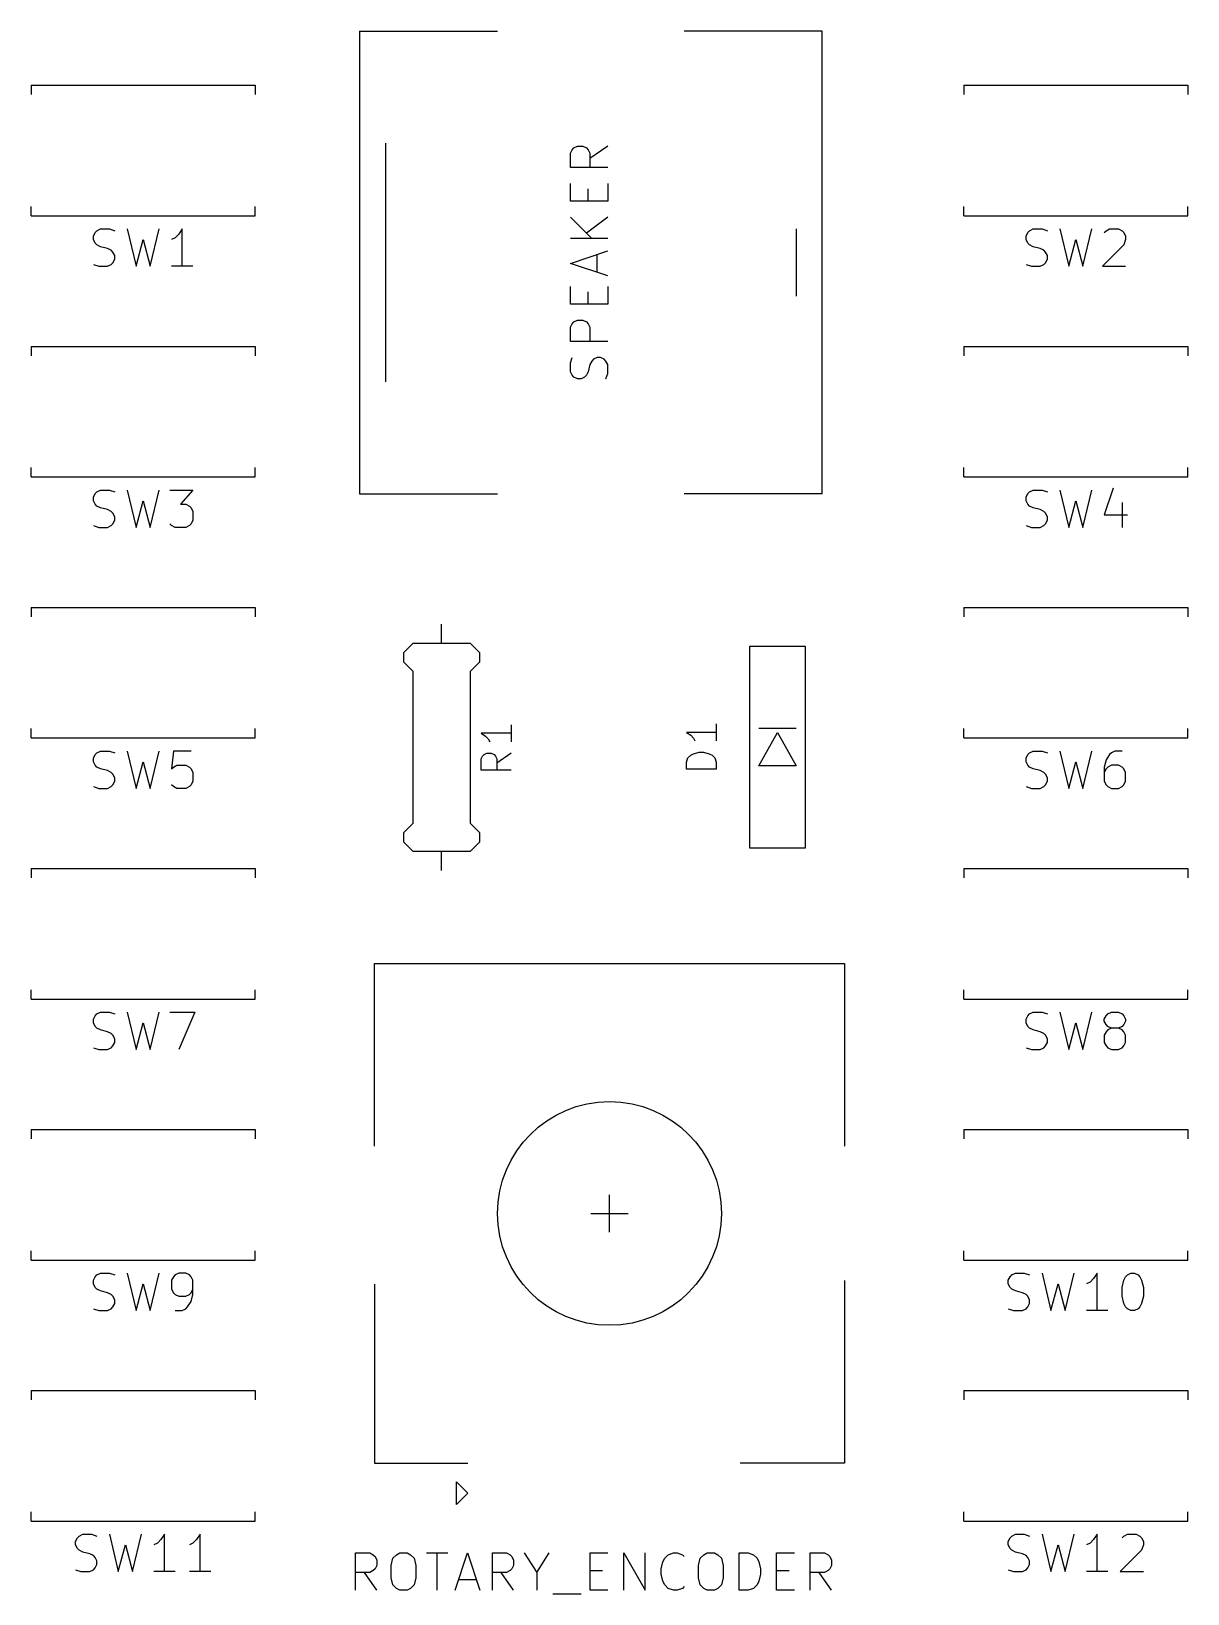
# Model space of a CAD drawing. Extents: x 127 to 158, y -95.7 to -53.8.
import ezdxf

# ---------------------------------------------------------------- set-up
doc = ezdxf.new("R2010")
doc.units = 0
doc.layers.add('BLACK', color=7, linetype='CONTINUOUS')

msp = doc.modelspace()

# ---------------------------------------------------------------- linework, layer by layer
at = {"layer": 'BLACK', "linetype": 'CONTINUOUS'}
for p, q in [((135.8, -53.8), (135.8, -66.2)), ((135.8, -53.8), (139.5, -53.8)), ((148.2, -53.8), (144.5, -53.8)), ((148.2, -66.2), (148.2, -53.8)), ((127, -55.25), (133, -55.25)), ((127, -55.25), (127, -55.5)), ((133, -55.25), (133, -55.5)), ((152, -55.25), (152, -55.5)), ((152, -55.25), (158, -55.25)), ((158, -55.25), (158, -55.5)), ((136.5, -56.8), (136.5, -63.2)), ((141.452, -57.0714), (141.5, -56.9762)), ((141.5, -56.9762), (141.548, -56.9286)), ((141.548, -56.9286), (141.643, -56.881)), ((141.643, -56.881), (141.786, -56.881)), ((141.786, -56.881), (141.881, -56.9286)), ((141.881, -56.9286), (141.929, -56.9762)), ((141.929, -56.9762), (141.976, -57.0714)), ((142.452, -56.881), (141.976, -57.2143)), ((141.452, -57.4524), (141.452, -57.0714)), ((141.976, -57.0714), (141.976, -57.4524)), ((142.452, -57.4524), (141.452, -57.4524)), ((141.452, -58.3571), (141.452, -57.881)), ((141.929, -58.3571), (141.929, -58.0238)), ((142.452, -57.881), (142.452, -58.3571)), ((127, -58.75), (127, -58.5)), ((133, -58.75), (133, -58.5)), ((142.452, -58.3571), (141.452, -58.3571)), ((152, -58.75), (152, -58.5)), ((158, -58.75), (158, -58.5)), ((127, -58.75), (133, -58.75)), ((141.452, -58.7857), (142.024, -59.3571)), ((142.452, -58.7857), (141.881, -59.2143)), ((152, -58.75), (158, -58.75)), ((128.667, -59.2929), (128.714, -59.1976)), ((128.667, -59.3881), (128.667, -59.2929)), ((128.714, -59.4833), (128.667, -59.3881)), ((128.714, -59.1976), (128.762, -59.15)), ((128.762, -59.531), (128.714, -59.4833)), ((128.762, -59.15), (128.857, -59.1024)), ((128.857, -59.1024), (129.095, -59.1024)), ((129.095, -59.1024), (129.238, -59.15)), ((129.571, -59.1024), (129.81, -60.1024)), ((129.81, -60.1024), (130, -59.3881)), ((130, -59.3881), (130.19, -60.1024)), ((130.19, -60.1024), (130.429, -59.1024)), ((130.857, -59.3405), (130.762, -59.3881)), ((130.952, -59.2452), (130.857, -59.3405)), ((131.048, -59.1024), (130.952, -59.2452)), ((131.048, -60.1024), (131.048, -59.1024)), ((142.452, -59.3571), (141.452, -59.3571)), ((147.5, -59.1), (147.5, -60.9)), ((153.667, -59.2929), (153.714, -59.1976)), ((153.667, -59.3881), (153.667, -59.2929)), ((153.714, -59.4833), (153.667, -59.3881)), ((153.714, -59.1976), (153.762, -59.15)), ((153.762, -59.531), (153.714, -59.4833)), ((153.762, -59.15), (153.857, -59.1024)), ((153.857, -59.1024), (154.095, -59.1024)), ((154.095, -59.1024), (154.238, -59.15)), ((154.571, -59.1024), (154.81, -60.1024)), ((154.81, -60.1024), (155, -59.3881)), ((155, -59.3881), (155.19, -60.1024)), ((155.19, -60.1024), (155.429, -59.1024)), ((155.762, -59.1976), (155.81, -59.15)), ((155.81, -59.15), (155.905, -59.1024)), ((155.905, -59.1024), (156.143, -59.1024)), ((156.143, -59.1024), (156.238, -59.15)), ((156.238, -59.15), (156.286, -59.1976)), ((156.286, -59.1976), (156.333, -59.2929)), ((156.333, -59.3881), (156.286, -59.531)), ((156.333, -59.2929), (156.333, -59.3881)), ((128.857, -59.5786), (128.762, -59.531)), ((129.048, -59.6262), (128.857, -59.5786)), ((129.143, -59.6738), (129.048, -59.6262)), ((129.19, -59.7214), (129.143, -59.6738)), ((129.238, -59.8167), (129.19, -59.7214)), ((129.19, -60.0071), (129.238, -59.9119)), ((129.238, -59.9119), (129.238, -59.8167)), ((141.452, -60.0238), (142.452, -59.6905)), ((142.167, -60.2619), (142.167, -59.7857)), ((153.857, -59.5786), (153.762, -59.531)), ((154.048, -59.6262), (153.857, -59.5786)), ((154.143, -59.6738), (154.048, -59.6262)), ((154.19, -59.7214), (154.143, -59.6738)), ((154.238, -59.8167), (154.19, -59.7214)), ((154.19, -60.0071), (154.238, -59.9119)), ((154.238, -59.9119), (154.238, -59.8167)), ((156.286, -59.531), (155.714, -60.1024)), ((128.667, -60.0548), (128.81, -60.1024)), ((128.81, -60.1024), (129.048, -60.1024)), ((129.048, -60.1024), (129.143, -60.0548)), ((129.143, -60.0548), (129.19, -60.0071)), ((131.333, -60.1024), (130.762, -60.1024)), ((142.452, -60.3571), (141.452, -60.0238)), ((153.667, -60.0548), (153.81, -60.1024)), ((153.81, -60.1024), (154.048, -60.1024)), ((154.048, -60.1024), (154.143, -60.0548)), ((154.143, -60.0548), (154.19, -60.0071)), ((155.714, -60.1024), (156.333, -60.1024)), ((141.452, -61.119), (141.452, -60.6429)), ((142.452, -60.6429), (142.452, -61.119)), ((142.452, -61.119), (141.452, -61.119)), ((141.929, -61.119), (141.929, -60.7857)), ((141.548, -61.5952), (141.643, -61.5476)), ((141.643, -61.5476), (141.786, -61.5476)), ((141.786, -61.5476), (141.881, -61.5952)), ((141.452, -61.7381), (141.5, -61.6429)), ((141.452, -62.119), (141.452, -61.7381)), ((141.5, -61.6429), (141.548, -61.5952)), ((141.881, -61.5952), (141.929, -61.6429)), ((141.929, -61.6429), (141.976, -61.7381)), ((141.976, -61.7381), (141.976, -62.119)), ((127, -62.25), (133, -62.25)), ((127, -62.25), (127, -62.5)), ((133, -62.25), (133, -62.5)), ((142.452, -62.119), (141.452, -62.119)), ((152, -62.25), (152, -62.5)), ((152, -62.25), (158, -62.25)), ((158, -62.25), (158, -62.5)), ((141.452, -62.6905), (141.5, -62.5476)), ((141.452, -62.9286), (141.452, -62.6905)), ((141.976, -62.7381), (141.929, -62.9286)), ((142.024, -62.6429), (141.976, -62.7381)), ((142.071, -62.5952), (142.024, -62.6429)), ((142.167, -62.5476), (142.071, -62.5952)), ((142.262, -62.5476), (142.167, -62.5476)), ((142.357, -62.5952), (142.262, -62.5476)), ((142.405, -62.6429), (142.357, -62.5952)), ((142.452, -62.7381), (142.405, -62.6429)), ((142.452, -62.9762), (142.452, -62.7381)), ((141.5, -63.0238), (141.452, -62.9286)), ((141.548, -63.0714), (141.5, -63.0238)), ((141.643, -63.119), (141.548, -63.0714)), ((141.738, -63.119), (141.643, -63.119)), ((141.833, -63.0714), (141.738, -63.119)), ((141.881, -63.0238), (141.833, -63.0714)), ((141.929, -62.9286), (141.881, -63.0238)), ((142.405, -63.119), (142.452, -62.9762)), ((127, -65.75), (127, -65.5)), ((127, -65.75), (133, -65.75)), ((133, -65.75), (133, -65.5)), ((152, -65.75), (152, -65.5)), ((152, -65.75), (158, -65.75)), ((158, -65.75), (158, -65.5)), ((128.667, -66.2929), (128.714, -66.1976)), ((128.714, -66.1976), (128.762, -66.15)), ((128.762, -66.15), (128.857, -66.1024)), ((128.857, -66.1024), (129.095, -66.1024)), ((129.095, -66.1024), (129.238, -66.15)), ((129.571, -66.1024), (129.81, -67.1024)), ((130.19, -67.1024), (130.429, -66.1024)), ((130.714, -66.1024), (131.333, -66.1024)), ((131.333, -66.1024), (131, -66.4833)), ((153.667, -66.2929), (153.714, -66.1976)), ((153.714, -66.1976), (153.762, -66.15)), ((153.762, -66.15), (153.857, -66.1024)), ((153.857, -66.1024), (154.095, -66.1024)), ((154.095, -66.1024), (154.238, -66.15)), ((154.571, -66.1024), (154.81, -67.1024)), ((155.19, -67.1024), (155.429, -66.1024)), ((156, -66.0548), (155.762, -66.769)), ((128.667, -66.3881), (128.667, -66.2929)), ((128.714, -66.4833), (128.667, -66.3881)), ((128.762, -66.531), (128.714, -66.4833)), ((128.857, -66.5786), (128.762, -66.531)), ((129.048, -66.6262), (128.857, -66.5786)), ((129.81, -67.1024), (130, -66.3881)), ((130, -66.3881), (130.19, -67.1024)), ((131, -66.4833), (131.143, -66.4833)), ((131.143, -66.4833), (131.238, -66.531)), ((131.238, -66.531), (131.286, -66.5786)), ((131.286, -66.5786), (131.333, -66.6738)), ((135.8, -66.2), (139.5, -66.2)), ((148.2, -66.2), (144.5, -66.2)), ((153.667, -66.3881), (153.667, -66.2929)), ((153.714, -66.4833), (153.667, -66.3881)), ((153.762, -66.531), (153.714, -66.4833)), ((153.857, -66.5786), (153.762, -66.531)), ((154.048, -66.6262), (153.857, -66.5786)), ((154.81, -67.1024), (155, -66.3881)), ((155, -66.3881), (155.19, -67.1024)), ((156.238, -66.4357), (156.238, -67.1024)), ((129.143, -66.6738), (129.048, -66.6262)), ((129.19, -66.7214), (129.143, -66.6738)), ((129.143, -67.0548), (129.19, -67.0071)), ((129.238, -66.8167), (129.19, -66.7214)), ((129.19, -67.0071), (129.238, -66.9119)), ((129.238, -66.9119), (129.238, -66.8167)), ((130.762, -67.0548), (130.714, -67.0071)), ((131.286, -67.0071), (131.238, -67.0548)), ((131.333, -66.9119), (131.286, -67.0071)), ((131.333, -66.6738), (131.333, -66.9119)), ((154.143, -66.6738), (154.048, -66.6262)), ((154.19, -66.7214), (154.143, -66.6738)), ((154.143, -67.0548), (154.19, -67.0071)), ((154.238, -66.8167), (154.19, -66.7214)), ((154.19, -67.0071), (154.238, -66.9119)), ((154.238, -66.9119), (154.238, -66.8167)), ((155.762, -66.769), (156.381, -66.769)), ((128.667, -67.0548), (128.81, -67.1024)), ((128.81, -67.1024), (129.048, -67.1024)), ((129.048, -67.1024), (129.143, -67.0548)), ((130.857, -67.1024), (130.762, -67.0548)), ((131.143, -67.1024), (130.857, -67.1024)), ((131.238, -67.0548), (131.143, -67.1024)), ((153.667, -67.0548), (153.81, -67.1024)), ((153.81, -67.1024), (154.048, -67.1024)), ((154.048, -67.1024), (154.143, -67.0548)), ((127, -69.25), (133, -69.25)), ((127, -69.25), (127, -69.5)), ((133, -69.25), (133, -69.5)), ((152, -69.25), (152, -69.5)), ((152, -69.25), (158, -69.25)), ((158, -69.25), (158, -69.5)), ((138, -70.206), (138, -69.698)), ((136.984, -70.46), (137.238, -70.206)), ((137.238, -70.206), (138.762, -70.206)), ((138.762, -70.206), (139.016, -70.46)), ((146.25, -70.3), (146.25, -75.7)), ((147.75, -70.3), (146.25, -70.3)), ((147.75, -75.7), (147.75, -70.3)), ((136.984, -70.714), (136.984, -70.46)), ((137.238, -70.968), (136.984, -70.714)), ((139.016, -70.714), (138.762, -70.968)), ((139.016, -70.46), (139.016, -70.714)), ((137.238, -75.032), (137.238, -70.968)), ((138.762, -70.968), (138.762, -75.032)), ((139.862, -72.3968), (139.862, -72.854)), ((145.362, -72.3714), (145.362, -72.8286)), ((127, -72.75), (127, -72.5)), ((127, -72.75), (133, -72.75)), ((133, -72.75), (133, -72.5)), ((139.862, -72.6254), (139.062, -72.6254)), ((139.062, -72.6254), (139.176, -72.7016)), ((139.176, -72.7016), (139.252, -72.7778)), ((139.252, -72.7778), (139.29, -72.854)), ((145.362, -72.6), (144.562, -72.6)), ((144.562, -72.6), (144.676, -72.6762)), ((144.676, -72.6762), (144.752, -72.7524)), ((144.752, -72.7524), (144.79, -72.8286)), ((147.5, -72.5), (146.5, -72.5)), ((146.5, -73.5), (147, -72.6)), ((147, -72.6), (147.5, -73.5)), ((152, -72.75), (152, -72.5)), ((152, -72.75), (158, -72.75)), ((158, -72.75), (158, -72.5)), ((128.667, -73.2929), (128.714, -73.1976)), ((128.667, -73.3881), (128.667, -73.2929)), ((128.714, -73.1976), (128.762, -73.15)), ((128.762, -73.15), (128.857, -73.1024)), ((128.857, -73.1024), (129.095, -73.1024)), ((129.095, -73.1024), (129.238, -73.15)), ((129.571, -73.1024), (129.81, -74.1024)), ((130.19, -74.1024), (130.429, -73.1024)), ((130.81, -73.1024), (130.762, -73.5786)), ((131.286, -73.1024), (130.81, -73.1024)), ((139.062, -73.3111), (139.1, -73.2349)), ((139.062, -73.6159), (139.062, -73.3111)), ((139.1, -73.2349), (139.138, -73.1968)), ((139.138, -73.1968), (139.214, -73.1587)), ((139.214, -73.1587), (139.329, -73.1587)), ((139.329, -73.1587), (139.405, -73.1968)), ((139.405, -73.1968), (139.443, -73.2349)), ((139.443, -73.2349), (139.481, -73.3111)), ((139.862, -73.1587), (139.481, -73.4254)), ((139.481, -73.3111), (139.481, -73.6159)), ((144.562, -73.4), (144.6, -73.2857)), ((144.6, -73.2857), (144.676, -73.2095)), ((144.676, -73.2095), (144.752, -73.1714)), ((144.752, -73.1714), (144.905, -73.1333)), ((144.905, -73.1333), (145.019, -73.1333)), ((145.019, -73.1333), (145.171, -73.1714)), ((145.171, -73.1714), (145.248, -73.2095)), ((145.248, -73.2095), (145.324, -73.2857)), ((145.324, -73.2857), (145.362, -73.4)), ((153.667, -73.2929), (153.714, -73.1976)), ((153.667, -73.3881), (153.667, -73.2929)), ((153.714, -73.1976), (153.762, -73.15)), ((153.762, -73.15), (153.857, -73.1024)), ((153.857, -73.1024), (154.095, -73.1024)), ((154.095, -73.1024), (154.238, -73.15)), ((154.571, -73.1024), (154.81, -74.1024)), ((155.19, -74.1024), (155.429, -73.1024)), ((155.905, -73.1976), (155.81, -73.3405)), ((155.952, -73.15), (155.905, -73.1976)), ((156.048, -73.1024), (155.952, -73.15)), ((156.238, -73.1024), (156.048, -73.1024)), ((128.714, -73.4833), (128.667, -73.3881)), ((128.762, -73.531), (128.714, -73.4833)), ((128.857, -73.5786), (128.762, -73.531)), ((129.048, -73.6262), (128.857, -73.5786)), ((129.143, -73.6738), (129.048, -73.6262)), ((129.19, -73.7214), (129.143, -73.6738)), ((129.238, -73.8167), (129.19, -73.7214)), ((129.81, -74.1024), (130, -73.3881)), ((130, -73.3881), (130.19, -74.1024)), ((130.762, -73.5786), (130.81, -73.531)), ((130.81, -73.531), (130.905, -73.4833)), ((130.905, -73.4833), (131.143, -73.4833)), ((131.143, -73.4833), (131.238, -73.531)), ((131.238, -73.531), (131.286, -73.5786)), ((131.286, -73.5786), (131.333, -73.6738)), ((131.333, -73.6738), (131.333, -73.9119)), ((139.862, -73.6159), (139.062, -73.6159)), ((144.562, -73.5905), (144.562, -73.4)), ((145.362, -73.5905), (144.562, -73.5905)), ((145.362, -73.4), (145.362, -73.5905)), ((147.5, -73.5), (146.5, -73.5)), ((153.714, -73.4833), (153.667, -73.3881)), ((153.762, -73.531), (153.714, -73.4833)), ((153.857, -73.5786), (153.762, -73.531)), ((154.048, -73.6262), (153.857, -73.5786)), ((154.143, -73.6738), (154.048, -73.6262)), ((154.19, -73.7214), (154.143, -73.6738)), ((154.238, -73.8167), (154.19, -73.7214)), ((154.81, -74.1024), (155, -73.3881)), ((155, -73.3881), (155.19, -74.1024)), ((155.81, -73.3405), (155.762, -73.531)), ((155.762, -73.531), (155.762, -73.9119)), ((155.81, -73.5786), (155.762, -73.6738)), ((155.857, -73.531), (155.81, -73.5786)), ((155.952, -73.4833), (155.857, -73.531)), ((156.143, -73.4833), (155.952, -73.4833)), ((156.238, -73.531), (156.143, -73.4833)), ((156.286, -73.5786), (156.238, -73.531)), ((156.333, -73.6738), (156.286, -73.5786)), ((156.333, -73.9119), (156.333, -73.6738)), ((128.667, -74.0548), (128.81, -74.1024)), ((128.81, -74.1024), (129.048, -74.1024)), ((129.048, -74.1024), (129.143, -74.0548)), ((129.143, -74.0548), (129.19, -74.0071)), ((129.19, -74.0071), (129.238, -73.9119)), ((129.238, -73.9119), (129.238, -73.8167)), ((130.81, -74.0548), (130.762, -74.0071)), ((130.905, -74.1024), (130.81, -74.0548)), ((131.143, -74.1024), (130.905, -74.1024)), ((131.238, -74.0548), (131.143, -74.1024)), ((131.286, -74.0071), (131.238, -74.0548)), ((131.333, -73.9119), (131.286, -74.0071)), ((153.667, -74.0548), (153.81, -74.1024)), ((153.81, -74.1024), (154.048, -74.1024)), ((154.048, -74.1024), (154.143, -74.0548)), ((154.143, -74.0548), (154.19, -74.0071)), ((154.19, -74.0071), (154.238, -73.9119)), ((154.238, -73.9119), (154.238, -73.8167)), ((155.762, -73.9119), (155.81, -74.0071)), ((155.81, -74.0071), (155.857, -74.0548)), ((155.857, -74.0548), (155.952, -74.1024)), ((155.952, -74.1024), (156.143, -74.1024)), ((156.143, -74.1024), (156.238, -74.0548)), ((156.238, -74.0548), (156.286, -74.0071)), ((156.286, -74.0071), (156.333, -73.9119)), ((136.984, -75.286), (137.238, -75.032)), ((136.984, -75.54), (136.984, -75.286)), ((138.762, -75.032), (139.016, -75.286)), ((139.016, -75.286), (139.016, -75.54)), ((137.238, -75.794), (136.984, -75.54)), ((138.762, -75.794), (137.238, -75.794)), ((138, -76.302), (138, -75.794)), ((139.016, -75.54), (138.762, -75.794)), ((146.25, -75.7), (147.75, -75.7)), ((127, -76.25), (133, -76.25)), ((127, -76.25), (127, -76.5)), ((133, -76.25), (133, -76.5)), ((152, -76.25), (152, -76.5)), ((152, -76.25), (158, -76.25)), ((158, -76.25), (158, -76.5)), ((136.2, -83.7), (136.2, -78.8)), ((136.2, -78.8), (148.8, -78.8)), ((148.8, -78.8), (148.8, -83.7)), ((127, -79.75), (127, -79.5)), ((133, -79.75), (133, -79.5)), ((152, -79.75), (152, -79.5)), ((158, -79.75), (158, -79.5)), ((127, -79.75), (133, -79.75)), ((152, -79.75), (158, -79.75)), ((128.667, -80.2929), (128.714, -80.1976)), ((128.667, -80.3881), (128.667, -80.2929)), ((128.714, -80.4833), (128.667, -80.3881)), ((128.714, -80.1976), (128.762, -80.15)), ((128.762, -80.15), (128.857, -80.1024)), ((128.857, -80.1024), (129.095, -80.1024)), ((129.095, -80.1024), (129.238, -80.15)), ((129.571, -80.1024), (129.81, -81.1024)), ((129.81, -81.1024), (130, -80.3881)), ((130, -80.3881), (130.19, -81.1024)), ((130.19, -81.1024), (130.429, -80.1024)), ((130.714, -80.1024), (131.381, -80.1024)), ((131.381, -80.1024), (130.952, -81.1024)), ((153.667, -80.2929), (153.714, -80.1976)), ((153.667, -80.3881), (153.667, -80.2929)), ((153.714, -80.4833), (153.667, -80.3881)), ((153.714, -80.1976), (153.762, -80.15)), ((153.762, -80.15), (153.857, -80.1024)), ((153.857, -80.1024), (154.095, -80.1024)), ((154.095, -80.1024), (154.238, -80.15)), ((154.571, -80.1024), (154.81, -81.1024)), ((154.81, -81.1024), (155, -80.3881)), ((155, -80.3881), (155.19, -81.1024)), ((155.19, -81.1024), (155.429, -80.1024)), ((155.762, -80.2929), (155.81, -80.1976)), ((155.762, -80.3405), (155.762, -80.2929)), ((155.81, -80.4357), (155.762, -80.3405)), ((155.81, -80.1976), (155.857, -80.15)), ((155.857, -80.4833), (155.81, -80.4357)), ((155.857, -80.15), (155.952, -80.1024)), ((155.952, -80.1024), (156.143, -80.1024)), ((156.143, -80.1024), (156.238, -80.15)), ((156.238, -80.15), (156.286, -80.1976)), ((156.286, -80.4357), (156.238, -80.4833)), ((156.286, -80.1976), (156.333, -80.2929)), ((156.333, -80.3405), (156.286, -80.4357)), ((156.333, -80.2929), (156.333, -80.3405)), ((128.762, -80.531), (128.714, -80.4833)), ((128.857, -80.5786), (128.762, -80.531)), ((129.048, -80.6262), (128.857, -80.5786)), ((129.143, -80.6738), (129.048, -80.6262)), ((129.19, -80.7214), (129.143, -80.6738)), ((129.238, -80.8167), (129.19, -80.7214)), ((129.238, -80.9119), (129.238, -80.8167)), ((153.762, -80.531), (153.714, -80.4833)), ((153.857, -80.5786), (153.762, -80.531)), ((154.048, -80.6262), (153.857, -80.5786)), ((154.143, -80.6738), (154.048, -80.6262)), ((154.19, -80.7214), (154.143, -80.6738)), ((154.238, -80.8167), (154.19, -80.7214)), ((154.238, -80.9119), (154.238, -80.8167)), ((155.81, -80.6262), (155.762, -80.7214)), ((155.762, -80.7214), (155.762, -80.9119)), ((155.857, -80.5786), (155.81, -80.6262)), ((155.952, -80.531), (155.857, -80.4833)), ((155.952, -80.531), (155.857, -80.5786)), ((156.143, -80.531), (155.952, -80.531)), ((156.238, -80.4833), (156.143, -80.531)), ((156.238, -80.5786), (156.143, -80.531)), ((156.286, -80.6262), (156.238, -80.5786)), ((156.333, -80.7214), (156.286, -80.6262)), ((156.333, -80.9119), (156.333, -80.7214)), ((128.667, -81.0548), (128.81, -81.1024)), ((128.81, -81.1024), (129.048, -81.1024)), ((129.048, -81.1024), (129.143, -81.0548)), ((129.143, -81.0548), (129.19, -81.0071)), ((129.19, -81.0071), (129.238, -80.9119)), ((153.667, -81.0548), (153.81, -81.1024)), ((153.81, -81.1024), (154.048, -81.1024)), ((154.048, -81.1024), (154.143, -81.0548)), ((154.143, -81.0548), (154.19, -81.0071)), ((154.19, -81.0071), (154.238, -80.9119)), ((155.762, -80.9119), (155.81, -81.0071)), ((155.81, -81.0071), (155.857, -81.0548)), ((155.857, -81.0548), (155.952, -81.1024)), ((155.952, -81.1024), (156.143, -81.1024)), ((156.143, -81.1024), (156.238, -81.0548)), ((156.238, -81.0548), (156.286, -81.0071)), ((156.286, -81.0071), (156.333, -80.9119)), ((127, -83.25), (133, -83.25)), ((127, -83.25), (127, -83.5)), ((133, -83.25), (133, -83.5)), ((152, -83.25), (152, -83.5)), ((152, -83.25), (158, -83.25)), ((158, -83.25), (158, -83.5)), ((142.5, -86), (142.5, -85)), ((142, -85.5), (143, -85.5)), ((127, -86.75), (127, -86.5)), ((133, -86.75), (133, -86.5)), ((152, -86.75), (152, -86.5)), ((158, -86.75), (158, -86.5)), ((127, -86.75), (133, -86.75)), ((128.762, -87.15), (128.857, -87.1024)), ((128.857, -87.1024), (129.095, -87.1024)), ((129.095, -87.1024), (129.238, -87.15)), ((129.571, -87.1024), (129.81, -88.1024)), ((130.19, -88.1024), (130.429, -87.1024)), ((130.952, -87.1024), (130.857, -87.15)), ((131.143, -87.1024), (130.952, -87.1024)), ((131.238, -87.15), (131.143, -87.1024)), ((152, -86.75), (158, -86.75)), ((153.286, -87.15), (153.381, -87.1024)), ((153.381, -87.1024), (153.619, -87.1024)), ((153.619, -87.1024), (153.762, -87.15)), ((154.095, -87.1024), (154.333, -88.1024)), ((154.714, -88.1024), (154.952, -87.1024)), ((155.571, -87.1024), (155.476, -87.2452)), ((155.571, -88.1024), (155.571, -87.1024)), ((156.381, -87.15), (156.476, -87.1024)), ((156.476, -87.1024), (156.571, -87.1024)), ((156.571, -87.1024), (156.667, -87.15)), ((128.667, -87.2929), (128.714, -87.1976)), ((128.667, -87.3881), (128.667, -87.2929)), ((128.714, -87.4833), (128.667, -87.3881)), ((128.714, -87.1976), (128.762, -87.15)), ((128.762, -87.531), (128.714, -87.4833)), ((128.857, -87.5786), (128.762, -87.531)), ((129.81, -88.1024), (130, -87.3881)), ((130, -87.3881), (130.19, -88.1024)), ((130.81, -87.1976), (130.762, -87.2929)), ((130.762, -87.2929), (130.762, -87.531)), ((130.762, -87.531), (130.81, -87.6262)), ((130.857, -87.15), (130.81, -87.1976)), ((131.286, -87.1976), (131.238, -87.15)), ((131.333, -87.2929), (131.286, -87.1976)), ((131.286, -87.6262), (131.333, -87.531)), ((131.333, -87.6738), (131.333, -87.2929)), ((136.2, -87.4), (136.2, -92.2)), ((148.8, -87.3), (148.8, -92.2)), ((153.19, -87.2929), (153.238, -87.1976)), ((153.19, -87.3881), (153.19, -87.2929)), ((153.238, -87.4833), (153.19, -87.3881)), ((153.238, -87.1976), (153.286, -87.15)), ((153.286, -87.531), (153.238, -87.4833)), ((153.381, -87.5786), (153.286, -87.531)), ((154.333, -88.1024), (154.524, -87.3881)), ((154.524, -87.3881), (154.714, -88.1024)), ((155.381, -87.3405), (155.286, -87.3881)), ((155.476, -87.2452), (155.381, -87.3405)), ((156.238, -87.4833), (156.286, -87.2929)), ((156.238, -87.7214), (156.238, -87.4833)), ((156.286, -87.2929), (156.333, -87.1976)), ((156.333, -87.1976), (156.381, -87.15)), ((156.667, -87.15), (156.714, -87.1976)), ((156.714, -87.1976), (156.762, -87.2929)), ((156.762, -87.2929), (156.81, -87.4833)), ((156.81, -87.4833), (156.81, -87.7214)), ((129.048, -87.6262), (128.857, -87.5786)), ((129.143, -87.6738), (129.048, -87.6262)), ((129.19, -87.7214), (129.143, -87.6738)), ((129.238, -87.8167), (129.19, -87.7214)), ((129.19, -88.0071), (129.238, -87.9119)), ((129.238, -87.9119), (129.238, -87.8167)), ((130.81, -87.6262), (130.857, -87.6738)), ((130.857, -87.6738), (130.952, -87.7214)), ((130.952, -87.7214), (131.143, -87.7214)), ((131.143, -87.7214), (131.238, -87.6738)), ((131.19, -88.0071), (131.286, -87.8643)), ((131.238, -87.6738), (131.286, -87.6262)), ((131.286, -87.8643), (131.333, -87.6738)), ((153.571, -87.6262), (153.381, -87.5786)), ((153.667, -87.6738), (153.571, -87.6262)), ((153.714, -87.7214), (153.667, -87.6738)), ((153.762, -87.8167), (153.714, -87.7214)), ((153.714, -88.0071), (153.762, -87.9119)), ((153.762, -87.9119), (153.762, -87.8167)), ((156.286, -87.9119), (156.238, -87.7214)), ((156.333, -88.0071), (156.286, -87.9119)), ((156.762, -87.9119), (156.714, -88.0071)), ((156.81, -87.7214), (156.762, -87.9119)), ((128.667, -88.0548), (128.81, -88.1024)), ((128.81, -88.1024), (129.048, -88.1024)), ((129.048, -88.1024), (129.143, -88.0548)), ((129.143, -88.0548), (129.19, -88.0071)), ((130.857, -88.1024), (131.048, -88.1024)), ((131.048, -88.1024), (131.143, -88.0548)), ((131.143, -88.0548), (131.19, -88.0071)), ((153.19, -88.0548), (153.333, -88.1024)), ((153.333, -88.1024), (153.571, -88.1024)), ((153.571, -88.1024), (153.667, -88.0548)), ((153.667, -88.0548), (153.714, -88.0071)), ((155.857, -88.1024), (155.286, -88.1024)), ((156.381, -88.0548), (156.333, -88.0071)), ((156.476, -88.1024), (156.381, -88.0548)), ((156.571, -88.1024), (156.476, -88.1024)), ((156.667, -88.0548), (156.571, -88.1024)), ((156.714, -88.0071), (156.667, -88.0548)), ((127, -90.25), (133, -90.25)), ((127, -90.25), (127, -90.5)), ((133, -90.25), (133, -90.5)), ((152, -90.25), (152, -90.5)), ((152, -90.25), (158, -90.25)), ((158, -90.25), (158, -90.5)), ((136.2, -92.2), (138.7, -92.2)), ((148.8, -92.2), (146, -92.2)), ((138.4, -93.3), (138.4, -92.7)), ((138.4, -92.7), (138.7, -93)), ((138.7, -93), (138.4, -93.3)), ((127, -93.75), (127, -93.5)), ((127, -93.75), (133, -93.75)), ((133, -93.75), (133, -93.5)), ((152, -93.75), (152, -93.5)), ((152, -93.75), (158, -93.75)), ((158, -93.75), (158, -93.5)), ((128.19, -94.2929), (128.238, -94.1976)), ((128.238, -94.1976), (128.286, -94.15)), ((128.286, -94.15), (128.381, -94.1024)), ((128.381, -94.1024), (128.619, -94.1024)), ((128.619, -94.1024), (128.762, -94.15)), ((129.095, -94.1024), (129.333, -95.1024)), ((129.714, -95.1024), (129.952, -94.1024)), ((130.476, -94.2452), (130.381, -94.3405)), ((130.571, -94.1024), (130.476, -94.2452)), ((130.571, -95.1024), (130.571, -94.1024)), ((131.429, -94.2452), (131.333, -94.3405)), ((131.524, -94.1024), (131.429, -94.2452)), ((131.524, -95.1024), (131.524, -94.1024)), ((153.19, -94.2929), (153.238, -94.1976)), ((153.238, -94.1976), (153.286, -94.15)), ((153.286, -94.15), (153.381, -94.1024)), ((153.381, -94.1024), (153.619, -94.1024)), ((153.619, -94.1024), (153.762, -94.15)), ((154.095, -94.1024), (154.333, -95.1024)), ((154.714, -95.1024), (154.952, -94.1024)), ((155.476, -94.2452), (155.381, -94.3405)), ((155.571, -94.1024), (155.476, -94.2452)), ((155.571, -95.1024), (155.571, -94.1024)), ((156.238, -94.1976), (156.286, -94.15)), ((156.286, -94.15), (156.381, -94.1024)), ((156.381, -94.1024), (156.619, -94.1024)), ((156.619, -94.1024), (156.714, -94.15)), ((156.714, -94.15), (156.762, -94.1976)), ((156.762, -94.1976), (156.81, -94.2929)), ((128.19, -94.3881), (128.19, -94.2929)), ((128.238, -94.4833), (128.19, -94.3881)), ((128.286, -94.531), (128.238, -94.4833)), ((128.381, -94.5786), (128.286, -94.531)), ((128.571, -94.6262), (128.381, -94.5786)), ((128.667, -94.6738), (128.571, -94.6262)), ((128.714, -94.7214), (128.667, -94.6738)), ((129.333, -95.1024), (129.524, -94.3881)), ((129.524, -94.3881), (129.714, -95.1024)), ((130.381, -94.3405), (130.286, -94.3881)), ((131.333, -94.3405), (131.238, -94.3881)), ((135.693, -95.6024), (135.693, -94.6024)), ((135.693, -94.6024), (136.074, -94.6024)), ((136.074, -94.6024), (136.169, -94.65)), ((136.169, -94.65), (136.217, -94.6976)), ((136.693, -94.7452), (136.788, -94.65)), ((136.788, -94.65), (136.883, -94.6024)), ((136.883, -94.6024), (137.074, -94.6024)), ((137.074, -94.6024), (137.169, -94.65)), ((137.169, -94.65), (137.264, -94.7452)), ((137.598, -94.6024), (138.169, -94.6024)), ((137.883, -95.6024), (137.883, -94.6024)), ((138.36, -95.6024), (138.693, -94.6024)), ((138.693, -94.6024), (139.026, -95.6024)), ((139.36, -95.6024), (139.36, -94.6024)), ((139.36, -94.6024), (139.74, -94.6024)), ((139.74, -94.6024), (139.836, -94.65)), ((139.836, -94.65), (139.883, -94.6976)), ((140.217, -94.6024), (140.55, -95.1262)), ((140.55, -95.1262), (140.883, -94.6024)), ((141.979, -95.6024), (141.979, -94.6024)), ((141.979, -94.6024), (142.455, -94.6024)), ((142.883, -95.6024), (142.883, -94.6024)), ((142.883, -94.6024), (143.455, -95.6024)), ((143.455, -95.6024), (143.455, -94.6024)), ((143.979, -94.7452), (144.074, -94.65)), ((144.074, -94.65), (144.217, -94.6024)), ((144.217, -94.6024), (144.312, -94.6024)), ((144.312, -94.6024), (144.455, -94.65)), ((144.455, -94.65), (144.502, -94.6976)), ((144.931, -94.7452), (145.026, -94.65)), ((145.026, -94.65), (145.121, -94.6024)), ((145.121, -94.6024), (145.312, -94.6024)), ((145.312, -94.6024), (145.407, -94.65)), ((145.407, -94.65), (145.502, -94.7452)), ((145.979, -95.6024), (145.979, -94.6024)), ((145.979, -94.6024), (146.217, -94.6024)), ((146.217, -94.6024), (146.36, -94.65)), ((146.36, -94.65), (146.455, -94.7452)), ((146.979, -95.6024), (146.979, -94.6024)), ((146.979, -94.6024), (147.455, -94.6024)), ((147.883, -95.6024), (147.883, -94.6024)), ((147.883, -94.6024), (148.264, -94.6024)), ((148.264, -94.6024), (148.36, -94.65)), ((148.36, -94.65), (148.407, -94.6976)), ((153.19, -94.3881), (153.19, -94.2929)), ((153.238, -94.4833), (153.19, -94.3881)), ((153.286, -94.531), (153.238, -94.4833)), ((153.381, -94.5786), (153.286, -94.531)), ((153.571, -94.6262), (153.381, -94.5786)), ((153.667, -94.6738), (153.571, -94.6262)), ((153.714, -94.7214), (153.667, -94.6738)), ((154.333, -95.1024), (154.524, -94.3881)), ((154.524, -94.3881), (154.714, -95.1024)), ((155.381, -94.3405), (155.286, -94.3881)), ((156.762, -94.531), (156.19, -95.1024)), ((156.81, -94.3881), (156.762, -94.531)), ((156.81, -94.2929), (156.81, -94.3881)), ((128.19, -95.0548), (128.333, -95.1024)), ((128.333, -95.1024), (128.571, -95.1024)), ((128.571, -95.1024), (128.667, -95.0548)), ((128.667, -95.0548), (128.714, -95.0071)), ((128.762, -94.8167), (128.714, -94.7214)), ((128.714, -95.0071), (128.762, -94.9119)), ((128.762, -94.9119), (128.762, -94.8167)), ((130.857, -95.1024), (130.286, -95.1024)), ((131.81, -95.1024), (131.238, -95.1024)), ((136.169, -95.0786), (136.074, -95.1262)), ((136.217, -95.031), (136.169, -95.0786)), ((136.217, -94.6976), (136.264, -94.7929)), ((136.264, -94.9357), (136.217, -95.031)), ((136.264, -94.7929), (136.264, -94.9357)), ((136.645, -94.9357), (136.693, -94.7452)), ((136.645, -95.269), (136.645, -94.9357)), ((137.264, -94.7452), (137.312, -94.9357)), ((137.312, -94.9357), (137.312, -95.269)), ((139.836, -95.0786), (139.74, -95.1262)), ((139.883, -95.031), (139.836, -95.0786)), ((139.883, -94.6976), (139.931, -94.7929)), ((139.931, -94.9357), (139.883, -95.031)), ((139.931, -94.7929), (139.931, -94.9357)), ((141.979, -95.0786), (142.312, -95.0786)), ((143.883, -95.031), (143.931, -94.8405)), ((143.883, -95.1738), (143.883, -95.031)), ((143.931, -94.8405), (143.979, -94.7452)), ((144.883, -94.9357), (144.931, -94.7452)), ((144.883, -95.269), (144.883, -94.9357)), ((145.502, -94.7452), (145.55, -94.9357)), ((145.55, -94.9357), (145.55, -95.269)), ((146.455, -94.7452), (146.502, -94.8405)), ((146.502, -94.8405), (146.55, -95.031)), ((146.55, -95.031), (146.55, -95.1738)), ((146.979, -95.0786), (147.312, -95.0786)), ((148.36, -95.0786), (148.264, -95.1262)), ((148.407, -95.031), (148.36, -95.0786)), ((148.407, -94.6976), (148.455, -94.7929)), ((148.455, -94.9357), (148.407, -95.031)), ((148.455, -94.7929), (148.455, -94.9357)), ((153.19, -95.0548), (153.333, -95.1024)), ((153.333, -95.1024), (153.571, -95.1024)), ((153.571, -95.1024), (153.667, -95.0548)), ((153.667, -95.0548), (153.714, -95.0071)), ((153.762, -94.8167), (153.714, -94.7214)), ((153.714, -95.0071), (153.762, -94.9119)), ((153.762, -94.9119), (153.762, -94.8167)), ((155.857, -95.1024), (155.286, -95.1024)), ((156.19, -95.1024), (156.81, -95.1024)), ((136.074, -95.1262), (135.693, -95.1262)), ((136.264, -95.6024), (135.931, -95.1262)), ((136.693, -95.4595), (136.645, -95.269)), ((136.788, -95.5548), (136.693, -95.4595)), ((137.264, -95.4595), (137.169, -95.5548)), ((137.312, -95.269), (137.264, -95.4595)), ((138.455, -95.3167), (138.931, -95.3167)), ((139.74, -95.1262), (139.36, -95.1262)), ((139.931, -95.6024), (139.598, -95.1262)), ((140.55, -95.1262), (140.55, -95.6024)), ((143.931, -95.3643), (143.883, -95.1738)), ((143.979, -95.4595), (143.931, -95.3643)), ((144.074, -95.5548), (143.979, -95.4595)), ((144.502, -95.5071), (144.455, -95.5548)), ((144.931, -95.4595), (144.883, -95.269)), ((145.026, -95.5548), (144.931, -95.4595)), ((145.502, -95.4595), (145.407, -95.5548)), ((145.55, -95.269), (145.502, -95.4595)), ((146.455, -95.4595), (146.36, -95.5548)), ((146.502, -95.3643), (146.455, -95.4595)), ((146.55, -95.1738), (146.502, -95.3643)), ((148.264, -95.1262), (147.883, -95.1262)), ((148.455, -95.6024), (148.121, -95.1262)), ((136.883, -95.6024), (136.788, -95.5548)), ((137.074, -95.6024), (136.883, -95.6024)), ((137.169, -95.5548), (137.074, -95.6024)), ((140.979, -95.6976), (141.74, -95.6976)), ((142.455, -95.6024), (141.979, -95.6024)), ((144.217, -95.6024), (144.074, -95.5548)), ((144.312, -95.6024), (144.217, -95.6024)), ((144.455, -95.5548), (144.312, -95.6024)), ((145.121, -95.6024), (145.026, -95.5548)), ((145.312, -95.6024), (145.121, -95.6024)), ((145.407, -95.5548), (145.312, -95.6024)), ((146.217, -95.6024), (145.979, -95.6024)), ((146.36, -95.5548), (146.217, -95.6024)), ((147.455, -95.6024), (146.979, -95.6024))]:
    msp.add_line(p, q, dxfattribs=at)
at = {"layer": 'BLACK'}
msp.add_circle((142.5, -85.5), 3, dxfattribs=at)

doc.saveas('drawing.dxf')
